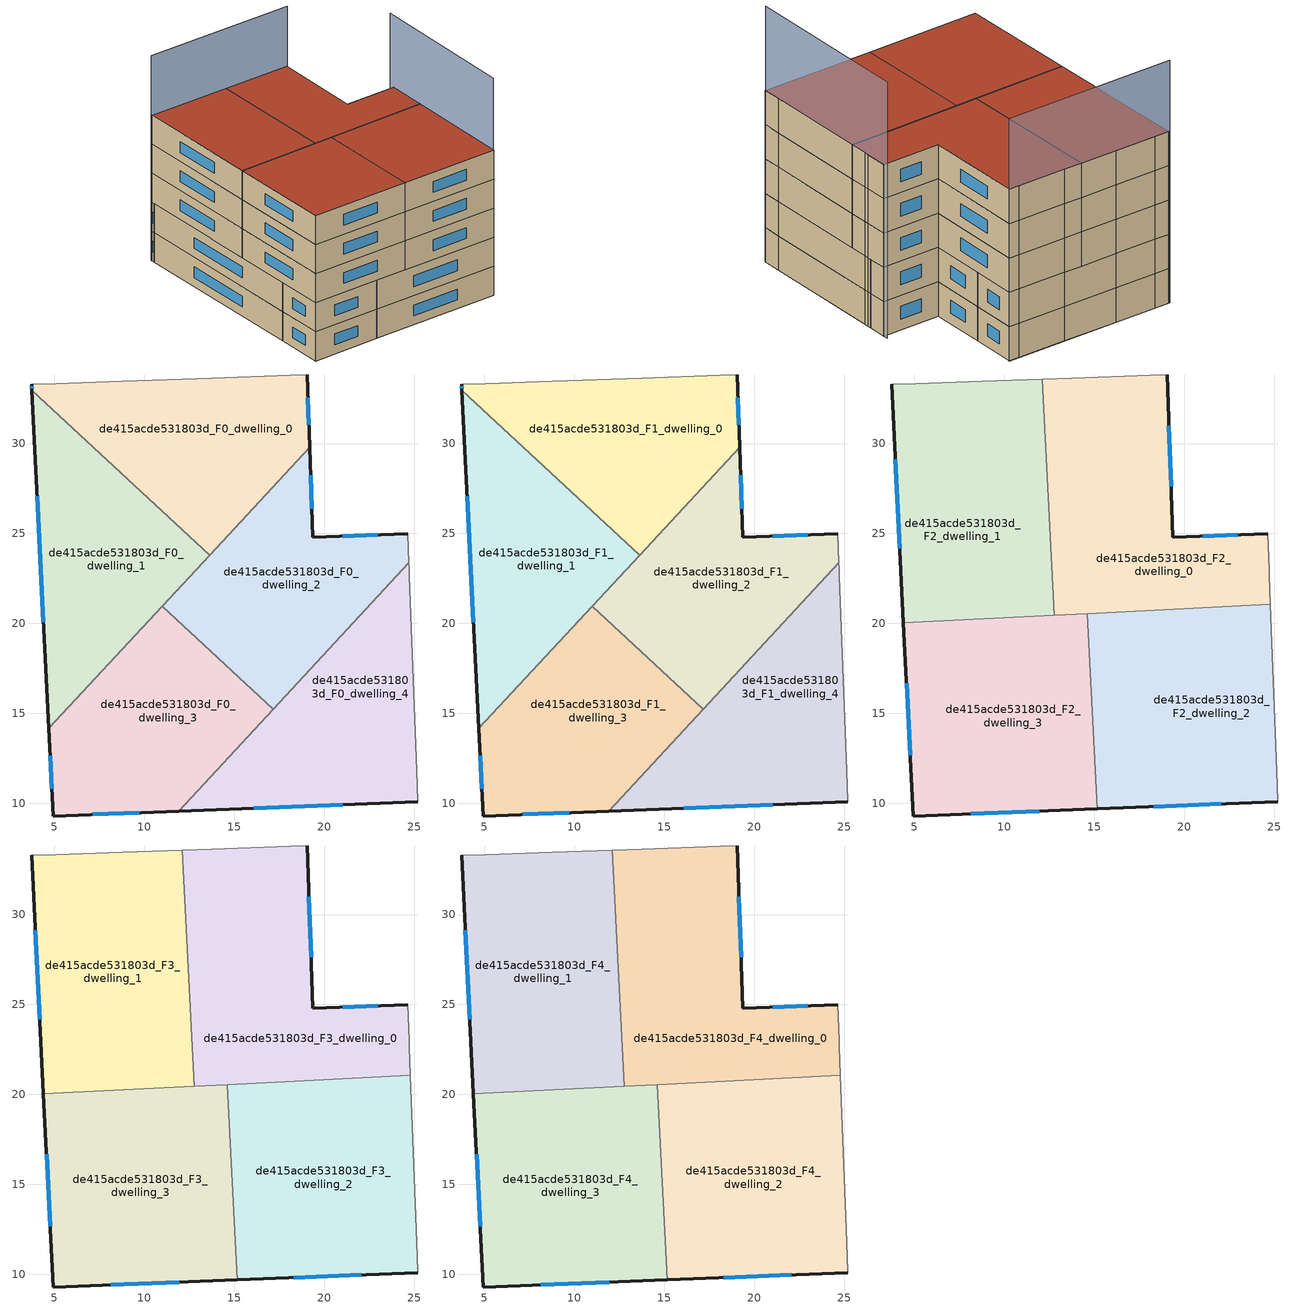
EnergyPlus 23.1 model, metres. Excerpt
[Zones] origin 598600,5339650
de415acde531803d_F0_dwelling_0
 floor ground (EU_floor_Construction): 19.05,33.81 19.19,29.79 13.62,23.79 3.75,32.96 3.73,33.28 3.78,33.28 5.07,33.33 8.78,33.46 13.75,33.63 18.11,33.78 z0
 wall outside (EU_wall_Construction): 3.73,33.28 3.75,32.96 / 19.19,29.79 19.05,33.81 z0:3
 wall to de415acde531803d_F0_dwelling_1 (EU_wall_Construction): 3.75,32.96 13.62,23.79 z0:3
 wall adiabatic (EU_wall_Construction): 19.05,33.81 18.11,33.78 13.75,33.63 8.78,33.46 5.07,33.33 3.78,33.28 3.73,33.28 z0:3
 wall to de415acde531803d_F0_dwelling_2 (EU_wall_Construction): 13.62,23.79 19.19,29.79 z0:3
 window (EU_Window_Construction): 3.74,33.18 3.74,33.06 / 19.15,31.05 19.09,32.55 z0.94:2.06
de415acde531803d_F0_dwelling_1
 floor ground (EU_floor_Construction): 13.62,23.79 4.69,14.17 3.75,32.96 z0
 wall outside (EU_wall_Construction): 3.75,32.96 4.69,14.17 z0:3
 wall to de415acde531803d_F0_dwelling_3 (EU_wall_Construction): 4.69,14.17 10.99,20.96 z0:3
 wall to de415acde531803d_F0_dwelling_2 (EU_wall_Construction): 10.99,20.96 13.62,23.79 z0:3
 window (EU_Window_Construction): 4.04,27.07 4.4,20.06 z0.94:2.06
de415acde531803d_F0_dwelling_2
 floor ground (EU_floor_Construction): 24.64,25 24.7,23.36 17.16,15.23 10.99,20.96 19.19,29.79 19.37,24.8 z0
 wall outside (EU_wall_Construction): 24.64,25 19.37,24.8 19.19,29.79 z0:3
 wall adiabatic (EU_wall_Construction): 24.7,23.36 24.64,25 z0:3
 wall to de415acde531803d_F0_dwelling_3 (EU_wall_Construction): 10.99,20.96 17.16,15.23 z0:3
 wall to de415acde531803d_F0_dwelling_4 (EU_wall_Construction): 17.16,15.23 24.7,23.36 z0:3
 window (EU_Window_Construction): 22.99,24.93 21.02,24.86 / 19.31,26.36 19.25,28.22 z0.94:2.06
de415acde531803d_F0_dwelling_3
 floor ground (EU_floor_Construction): 17.16,15.23 11.9,9.57 4.94,9.3 4.69,14.17 10.99,20.96 z0
 wall outside (EU_wall_Construction): 4.69,14.17 4.94,9.3 11.9,9.57 z0:3
 wall to de415acde531803d_F0_dwelling_4 (EU_wall_Construction): 11.9,9.57 17.16,15.23 z0:3
 window (EU_Window_Construction): 7.12,9.38 9.72,9.48 / 4.77,12.64 4.86,10.82 z0.94:2.06
de415acde531803d_F0_dwelling_4
 floor ground (EU_floor_Construction): 24.7,23.36 24.72,23 24.73,22.66 25.15,11.79 25.21,10.14 25.21,10.09 11.9,9.57 z0
 wall outside (EU_wall_Construction): 11.9,9.57 25.21,10.09 z0:3
 wall adiabatic (EU_wall_Construction): 25.21,10.09 25.21,10.14 25.15,11.79 24.73,22.66 24.72,23 24.7,23.36 z0:3
 window (EU_Window_Construction): 16.08,9.73 21.04,9.93 z0.94:2.06
de415acde531803d_F1_dwelling_0
 floor to de415acde531803d_F0_dwelling_0 (EU_floor_Construction): 19.05,33.81 19.19,29.79 13.62,23.79 3.75,32.96 3.73,33.28 3.78,33.28 5.07,33.33 8.78,33.46 13.75,33.63 18.11,33.78 z3
 wall outside (EU_wall_Construction): 3.73,33.28 3.75,32.96 / 19.19,29.79 19.05,33.81 z3:6
 wall to de415acde531803d_F1_dwelling_1 (EU_wall_Construction): 3.75,32.96 13.62,23.79 z3:6
 wall adiabatic (EU_wall_Construction): 19.05,33.81 18.11,33.78 13.75,33.63 8.78,33.46 5.07,33.33 3.78,33.28 3.73,33.28 z3:6
 wall to de415acde531803d_F1_dwelling_2 (EU_wall_Construction): 13.62,23.79 19.19,29.79 z3:6
 window (EU_Window_Construction): 3.74,33.18 3.74,33.06 / 19.15,31.05 19.09,32.55 z3.94:5.06
de415acde531803d_F1_dwelling_1
 floor to de415acde531803d_F0_dwelling_1 (EU_floor_Construction): 13.62,23.79 4.69,14.17 3.75,32.96 z3
 wall outside (EU_wall_Construction): 3.75,32.96 4.69,14.17 z3:6
 wall to de415acde531803d_F1_dwelling_3 (EU_wall_Construction): 4.69,14.17 10.99,20.96 z3:6
 wall to de415acde531803d_F1_dwelling_2 (EU_wall_Construction): 10.99,20.96 13.62,23.79 z3:6
 window (EU_Window_Construction): 4.04,27.07 4.4,20.06 z3.94:5.06
de415acde531803d_F1_dwelling_2
 floor to de415acde531803d_F0_dwelling_2 (EU_floor_Construction): 24.64,25 24.7,23.36 17.16,15.23 10.99,20.96 19.19,29.79 19.37,24.8 z3
 wall outside (EU_wall_Construction): 24.64,25 19.37,24.8 19.19,29.79 z3:6
 wall adiabatic (EU_wall_Construction): 24.7,23.36 24.64,25 z3:6
 wall to de415acde531803d_F1_dwelling_3 (EU_wall_Construction): 10.99,20.96 17.16,15.23 z3:6
 wall to de415acde531803d_F1_dwelling_4 (EU_wall_Construction): 17.16,15.23 24.7,23.36 z3:6
 window (EU_Window_Construction): 22.99,24.93 21.02,24.86 / 19.31,26.36 19.25,28.22 z3.94:5.06
de415acde531803d_F1_dwelling_3
 floor to de415acde531803d_F0_dwelling_3 (EU_floor_Construction): 17.16,15.23 11.9,9.57 4.94,9.3 4.69,14.17 10.99,20.96 z3
 wall outside (EU_wall_Construction): 4.69,14.17 4.94,9.3 11.9,9.57 z3:6
 wall to de415acde531803d_F1_dwelling_4 (EU_wall_Construction): 11.9,9.57 17.16,15.23 z3:6
 window (EU_Window_Construction): 7.12,9.38 9.72,9.48 / 4.77,12.64 4.86,10.82 z3.94:5.06
 ceiling adiabatic (EU_roof_Construction): 11.59,20.4 10.99,20.96 10.42,20.34 z6
de415acde531803d_F1_dwelling_4
 floor to de415acde531803d_F0_dwelling_4 (EU_floor_Construction): 24.7,23.36 24.72,23 24.73,22.66 25.15,11.79 25.21,10.14 25.21,10.09 11.9,9.57 z3
 wall outside (EU_wall_Construction): 11.9,9.57 25.21,10.09 z3:6
 wall adiabatic (EU_wall_Construction): 25.21,10.09 25.21,10.14 25.15,11.79 24.73,22.66 24.72,23 24.7,23.36 z3:6
 window (EU_Window_Construction): 16.08,9.73 21.04,9.93 z3.94:5.06
de415acde531803d_F2_dwelling_0
 floor to de415acde531803d_F1_dwelling_0 (EU_floor_Construction): 19.05,33.81 19.19,29.79 13.62,23.79 12.55,24.79 12.11,33.57 13.75,33.63 18.11,33.78 z6
 floor to de415acde531803d_F1_dwelling_2 (EU_floor_Construction): 24.64,25 24.7,23.36 22.45,20.94 12.76,20.46 12.65,22.74 19.19,29.79 19.37,24.8 z6
 floor to de415acde531803d_F1_dwelling_1 (EU_floor_Construction): 13.62,23.79 12.65,22.74 12.55,24.79 z6
 floor to de415acde531803d_F1_dwelling_4 (EU_floor_Construction): 24.7,23.36 24.72,23 24.73,22.66 24.79,21.05 22.45,20.94 z6
 wall outside (EU_wall_Construction): 24.64,25 19.37,24.8 19.05,33.81 z6:9
 wall adiabatic (EU_wall_Construction): 19.05,33.81 18.11,33.78 13.75,33.63 12.11,33.57 / 24.79,21.05 24.73,22.66 24.72,23 24.64,25 z6:9
 wall to de415acde531803d_F2_dwelling_1 (EU_wall_Construction): 12.11,33.57 12.76,20.46 z6:9
 wall to de415acde531803d_F2_dwelling_2 (EU_wall_Construction): 14.62,20.55 24.79,21.05 z6:9
 wall to de415acde531803d_F2_dwelling_3 (EU_wall_Construction): 12.76,20.46 14.62,20.55 z6:9
 window (EU_Window_Construction): 19.27,27.62 19.15,30.98 / 22.99,24.93 21.02,24.86 z6.94:8.06
de415acde531803d_F2_dwelling_1
 floor to de415acde531803d_F1_dwelling_1 (EU_floor_Construction): 12.55,24.79 12.65,22.74 10.42,20.34 4.4,20.04 3.75,32.96 z6
 floor to de415acde531803d_F1_dwelling_0 (EU_floor_Construction): 12.11,33.57 12.55,24.79 3.75,32.96 3.73,33.28 3.78,33.28 5.07,33.33 8.78,33.46 z6
 floor to de415acde531803d_F1_dwelling_2 (EU_floor_Construction): 12.65,22.74 12.76,20.46 11.59,20.4 10.99,20.96 z6
 floor adiabatic (EU_floor_Construction): 12.76,20.46 10.42,20.34 10.99,20.96 11.59,20.4 z6
 wall outside (EU_wall_Construction): 3.73,33.28 4.4,20.04 z6:9
 wall adiabatic (EU_wall_Construction): 12.11,33.57 8.78,33.46 5.07,33.33 3.78,33.28 3.73,33.28 z6:9
 wall to de415acde531803d_F2_dwelling_3 (EU_wall_Construction): 4.4,20.04 12.76,20.46 z6:9
 window (EU_Window_Construction): 3.94,29.13 4.19,24.19 z6.94:8.06
de415acde531803d_F2_dwelling_2
 floor to de415acde531803d_F1_dwelling_2 (EU_floor_Construction): 22.45,20.94 17.16,15.23 14.77,17.45 14.62,20.55 z6
 floor to de415acde531803d_F1_dwelling_4 (EU_floor_Construction): 24.79,21.05 25.15,11.79 25.21,10.14 25.21,10.09 15.15,9.7 15,12.9 22.45,20.94 z6
 floor to de415acde531803d_F1_dwelling_3 (EU_floor_Construction): 17.16,15.23 15,12.9 14.77,17.45 z6
 wall outside (EU_wall_Construction): 15.15,9.7 25.21,10.09 z6:9
 wall adiabatic (EU_wall_Construction): 25.21,10.09 25.21,10.14 25.15,11.79 24.79,21.05 z6:9
 wall to de415acde531803d_F2_dwelling_3 (EU_wall_Construction): 14.62,20.55 15.15,9.7 z6:9
 window (EU_Window_Construction): 18.31,9.82 22.06,9.97 z6.94:8.06
de415acde531803d_F2_dwelling_3
 floor to de415acde531803d_F1_dwelling_3 (EU_floor_Construction): 14.77,17.45 15,12.9 11.9,9.57 4.94,9.3 4.69,14.17 10.42,20.34 11.59,20.4 z6
 floor to de415acde531803d_F1_dwelling_1 (EU_floor_Construction): 10.42,20.34 4.69,14.17 4.4,20.04 z6
 floor to de415acde531803d_F1_dwelling_4 (EU_floor_Construction): 15,12.9 15.15,9.7 11.9,9.57 z6
 floor to de415acde531803d_F1_dwelling_2 (EU_floor_Construction): 14.62,20.55 14.77,17.45 11.59,20.4 z6
 wall outside (EU_wall_Construction): 4.4,20.04 4.94,9.3 15.15,9.7 z6:9
 window (EU_Window_Construction): 8.14,9.42 11.95,9.57 / 4.57,16.67 4.77,12.67 z6.94:8.06
de415acde531803d_F3_dwelling_0
 floor to de415acde531803d_F2_dwelling_0 (EU_floor_Construction): 19.05,33.81 19.37,24.8 24.64,25 24.72,23 24.73,22.66 24.79,21.05 12.76,20.46 12.11,33.57 13.75,33.63 18.11,33.78 z9
 wall outside (EU_wall_Construction): 24.64,25 19.37,24.8 19.05,33.81 z9:12
 wall adiabatic (EU_wall_Construction): 19.05,33.81 18.11,33.78 13.75,33.63 12.11,33.57 / 24.79,21.05 24.73,22.66 24.72,23 24.64,25 z9:12
 wall to de415acde531803d_F3_dwelling_1 (EU_wall_Construction): 12.11,33.57 12.76,20.46 z9:12
 wall to de415acde531803d_F3_dwelling_2 (EU_wall_Construction): 14.62,20.55 24.79,21.05 z9:12
 wall to de415acde531803d_F3_dwelling_3 (EU_wall_Construction): 12.76,20.46 14.62,20.55 z9:12
 window (EU_Window_Construction): 19.27,27.62 19.15,30.98 / 22.99,24.93 21.02,24.86 z9.94:11.06
de415acde531803d_F3_dwelling_1
 floor to de415acde531803d_F2_dwelling_1 (EU_floor_Construction): 12.11,33.57 12.76,20.46 4.4,20.04 3.73,33.28 3.78,33.28 5.07,33.33 8.78,33.46 z9
 wall outside (EU_wall_Construction): 3.73,33.28 4.4,20.04 z9:12
 wall adiabatic (EU_wall_Construction): 12.11,33.57 8.78,33.46 5.07,33.33 3.78,33.28 3.73,33.28 z9:12
 wall to de415acde531803d_F3_dwelling_3 (EU_wall_Construction): 4.4,20.04 12.76,20.46 z9:12
 window (EU_Window_Construction): 3.94,29.13 4.19,24.19 z9.94:11.06
de415acde531803d_F3_dwelling_2
 floor to de415acde531803d_F2_dwelling_2 (EU_floor_Construction): 24.79,21.05 25.15,11.79 25.21,10.14 25.21,10.09 15.15,9.7 14.62,20.55 z9
 wall outside (EU_wall_Construction): 15.15,9.7 25.21,10.09 z9:12
 wall adiabatic (EU_wall_Construction): 25.21,10.09 25.21,10.14 25.15,11.79 24.79,21.05 z9:12
 wall to de415acde531803d_F3_dwelling_3 (EU_wall_Construction): 14.62,20.55 15.15,9.7 z9:12
 window (EU_Window_Construction): 18.31,9.82 22.06,9.97 z9.94:11.06
de415acde531803d_F3_dwelling_3
 floor to de415acde531803d_F2_dwelling_3 (EU_floor_Construction): 14.62,20.55 15.15,9.7 4.94,9.3 4.4,20.04 z9
 wall outside (EU_wall_Construction): 4.4,20.04 4.94,9.3 15.15,9.7 z9:12
 window (EU_Window_Construction): 8.14,9.42 11.95,9.57 / 4.57,16.67 4.77,12.67 z9.94:11.06
de415acde531803d_F4_dwelling_0
 floor to de415acde531803d_F3_dwelling_0 (EU_floor_Construction): 19.05,33.81 19.37,24.8 24.64,25 24.72,23 24.73,22.66 24.79,21.05 12.76,20.46 12.11,33.57 13.75,33.63 18.11,33.78 z12
 wall outside (EU_wall_Construction): 24.64,25 19.37,24.8 19.05,33.81 z12:15
 wall adiabatic (EU_wall_Construction): 19.05,33.81 18.11,33.78 13.75,33.63 12.11,33.57 / 24.79,21.05 24.73,22.66 24.72,23 24.64,25 z12:15
 wall to de415acde531803d_F4_dwelling_1 (EU_wall_Construction): 12.11,33.57 12.76,20.46 z12:15
 wall to de415acde531803d_F4_dwelling_2 (EU_wall_Construction): 14.62,20.55 24.79,21.05 z12:15
 wall to de415acde531803d_F4_dwelling_3 (EU_wall_Construction): 12.76,20.46 14.62,20.55 z12:15
 window (EU_Window_Construction): 19.27,27.62 19.15,30.98 / 22.99,24.93 21.02,24.86 z12.94:14.06
 roof outside (EU_roof_Construction): 24.79,21.05 24.73,22.66 24.72,23 24.64,25 19.37,24.8 19.05,33.81 18.11,33.78 13.75,33.63 12.11,33.57 12.76,20.46 z15
de415acde531803d_F4_dwelling_1
 floor to de415acde531803d_F3_dwelling_1 (EU_floor_Construction): 12.11,33.57 12.76,20.46 4.4,20.04 3.73,33.28 3.78,33.28 5.07,33.33 8.78,33.46 z12
 wall outside (EU_wall_Construction): 3.73,33.28 4.4,20.04 z12:15
 wall adiabatic (EU_wall_Construction): 12.11,33.57 8.78,33.46 5.07,33.33 3.78,33.28 3.73,33.28 z12:15
 wall to de415acde531803d_F4_dwelling_3 (EU_wall_Construction): 4.4,20.04 12.76,20.46 z12:15
 window (EU_Window_Construction): 3.94,29.13 4.19,24.19 z12.94:14.06
 roof outside (EU_roof_Construction): 12.76,20.46 12.11,33.57 8.78,33.46 5.07,33.33 3.78,33.28 3.73,33.28 4.4,20.04 z15
de415acde531803d_F4_dwelling_2
 floor to de415acde531803d_F3_dwelling_2 (EU_floor_Construction): 24.79,21.05 25.15,11.79 25.21,10.14 25.21,10.09 15.15,9.7 14.62,20.55 z12
 wall outside (EU_wall_Construction): 15.15,9.7 25.21,10.09 z12:15
 wall adiabatic (EU_wall_Construction): 25.21,10.09 25.21,10.14 25.15,11.79 24.79,21.05 z12:15
 wall to de415acde531803d_F4_dwelling_3 (EU_wall_Construction): 14.62,20.55 15.15,9.7 z12:15
 window (EU_Window_Construction): 18.31,9.82 22.06,9.97 z12.94:14.06
 roof outside (EU_roof_Construction): 25.21,10.09 25.21,10.14 25.15,11.79 24.79,21.05 14.62,20.55 15.15,9.7 z15
de415acde531803d_F4_dwelling_3
 floor to de415acde531803d_F3_dwelling_3 (EU_floor_Construction): 14.62,20.55 15.15,9.7 4.94,9.3 4.4,20.04 z12
 wall outside (EU_wall_Construction): 4.4,20.04 4.94,9.3 15.15,9.7 z12:15
 window (EU_Window_Construction): 8.14,9.42 11.95,9.57 / 4.57,16.67 4.77,12.67 z12.94:14.06
 roof outside (EU_roof_Construction): 15.15,9.7 14.62,20.55 4.4,20.04 4.94,9.3 z15
shading: 25.21,10.14 24.62,25.48 z0:22.4; 19.05,33.81 3.64,33.28 z0:21.2
[Building]
EU S2 Campaign: North Axis=0; Terrain=City; Solar Distribution=FullExterior
[Site:Location]
Vienna: Latitude=48; Longitude=16.5; Time Zone=1; Elevation=183
[SizingPeriod:WeatherFileDays]
AnnualSizingPeriod: Begin Month=1; Begin Day of Month=1; End Month=12; End Day of Month=31; Day of Week for Start Day=Monday; Use Weather File Daylight Saving Period=No; Use Weather File Rain and Snow Indicators=No
[MATERIAL]
EU_InternalMass_Material: Roughness=MediumRough; Thickness=0.1; Conductivity=1; Density=1800; Specific Heat=900; Thermal Absorptance=0.9; Solar Absorptance=0.7; Visible Absorptance=0.7
[MATERIAL:NOMASS] Roughness=MediumRough; Thermal Absorptance=0.9; Solar Absorptance=0.7; Visible Absorptance=0.7
Name | Thermal Resistance
EU_wall_NoMass | 0.914258
EU_roof_NoMass | 0.954009
EU_floor_NoMass | 1.09711
[WINDOWMATERIAL:SIMPLEGLAZINGSYSTEM]
EU_Window_SimpleGlazing: UFactor=2.09642; Solar Heat Gain Coefficient=0.65; Visible Transmittance=0.65
[CONSTRUCTION]
EU_wall_Construction: EU_wall_NoMass
EU_roof_Construction: EU_roof_NoMass
EU_floor_Construction: EU_floor_NoMass
EU_Window_Construction: EU_Window_SimpleGlazing
EU_InternalMass_Construction: EU_InternalMass_Material
[ZONE] Type=1; Multiplier=1; Ceiling Height=autocalculate; Floor Area=autocalculate; Part of Total Floor Area=Yes
Name | Volume
de415acde531803d_F0_dwelling_0; de415acde531803d_F1_dwelling_0 | 265.432
de415acde531803d_F2_dwelling_0; de415acde531803d_F3_dwelling_0; de415acde531803d_F4_dwelling_0 | 331.771
de415acde531803d_F0_dwelling_1; de415acde531803d_F1_dwelling_1 | 265.405
de415acde531803d_F2_dwelling_1; de415acde531803d_F3_dwelling_1; de415acde531803d_F4_dwelling_1 | 331.77
de415acde531803d_F0_dwelling_2; de415acde531803d_F1_dwelling_2 | 265.406
de415acde531803d_F2_dwelling_2; de415acde531803d_F3_dwelling_2; de415acde531803d_F4_dwelling_2 | 331.789
de415acde531803d_F0_dwelling_3; de415acde531803d_F1_dwelling_3 | 265.409
de415acde531803d_F2_dwelling_3; de415acde531803d_F3_dwelling_3; de415acde531803d_F4_dwelling_3 | 331.782
de415acde531803d_F0_dwelling_4; de415acde531803d_F1_dwelling_4 | 265.444
[INTERNALMASS] Construction=EU_InternalMass_Construction
Name | Zone or ZoneList | Surface Area
de415acde531803d_F0_dwelling_0_EU_InternalMass | de415acde531803d_F0_dwelling_0 | 88.4782
de415acde531803d_F0_dwelling_1_EU_InternalMass | de415acde531803d_F0_dwelling_1 | 88.4693
de415acde531803d_F0_dwelling_2_EU_InternalMass | de415acde531803d_F0_dwelling_2 | 88.4695
de415acde531803d_F0_dwelling_3_EU_InternalMass | de415acde531803d_F0_dwelling_3 | 88.4707
de415acde531803d_F0_dwelling_4_EU_InternalMass | de415acde531803d_F0_dwelling_4 | 88.4816
de415acde531803d_F1_dwelling_0_EU_InternalMass | de415acde531803d_F1_dwelling_0 | 88.4782
de415acde531803d_F1_dwelling_1_EU_InternalMass | de415acde531803d_F1_dwelling_1 | 88.4693
de415acde531803d_F1_dwelling_2_EU_InternalMass | de415acde531803d_F1_dwelling_2 | 88.4695
de415acde531803d_F1_dwelling_3_EU_InternalMass | de415acde531803d_F1_dwelling_3 | 88.4707
de415acde531803d_F1_dwelling_4_EU_InternalMass | de415acde531803d_F1_dwelling_4 | 88.4816
de415acde531803d_F2_dwelling_0_EU_InternalMass | de415acde531803d_F2_dwelling_0 | 110.589
de415acde531803d_F2_dwelling_1_EU_InternalMass | de415acde531803d_F2_dwelling_1 | 110.587
de415acde531803d_F2_dwelling_2_EU_InternalMass | de415acde531803d_F2_dwelling_2 | 110.597
de415acde531803d_F2_dwelling_3_EU_InternalMass | de415acde531803d_F2_dwelling_3 | 110.592
de415acde531803d_F3_dwelling_0_EU_InternalMass | de415acde531803d_F3_dwelling_0 | 110.589
de415acde531803d_F3_dwelling_1_EU_InternalMass | de415acde531803d_F3_dwelling_1 | 110.587
de415acde531803d_F3_dwelling_2_EU_InternalMass | de415acde531803d_F3_dwelling_2 | 110.597
de415acde531803d_F3_dwelling_3_EU_InternalMass | de415acde531803d_F3_dwelling_3 | 110.592
de415acde531803d_F4_dwelling_0_EU_InternalMass | de415acde531803d_F4_dwelling_0 | 110.589
de415acde531803d_F4_dwelling_1_EU_InternalMass | de415acde531803d_F4_dwelling_1 | 110.587
de415acde531803d_F4_dwelling_2_EU_InternalMass | de415acde531803d_F4_dwelling_2 | 110.597
de415acde531803d_F4_dwelling_3_EU_InternalMass | de415acde531803d_F4_dwelling_3 | 110.592
[OTHEREQUIPMENT] Fuel Type=Electricity; Design Level Calculation Method=Watts/Area; Power per Zone Floor Area=1; Fraction Latent=0; Fraction Radiant=0; Fraction Lost=0; Carbon Dioxide Generation Rate=0; EndUse Subcategory=EU_Step8_InternalGains
Name | Zone or ZoneList or Space or SpaceList | Schedule
EU_Step8_InternalGain_de415acde531803d_F0_dwelling_0_f000 | de415acde531803d_F0_dwelling_0 | EU_Step8_GainSchedule_de415acde531803d_F0_dwelling_0_f000
EU_Step8_InternalGain_de415acde531803d_F0_dwelling_1_f000 | de415acde531803d_F0_dwelling_1 | EU_Step8_GainSchedule_de415acde531803d_F0_dwelling_1_f000
EU_Step8_InternalGain_de415acde531803d_F0_dwelling_2_f000 | de415acde531803d_F0_dwelling_2 | EU_Step8_GainSchedule_de415acde531803d_F0_dwelling_2_f000
EU_Step8_InternalGain_de415acde531803d_F0_dwelling_3_f000 | de415acde531803d_F0_dwelling_3 | EU_Step8_GainSchedule_de415acde531803d_F0_dwelling_3_f000
EU_Step8_InternalGain_de415acde531803d_F0_dwelling_4_f000 | de415acde531803d_F0_dwelling_4 | EU_Step8_GainSchedule_de415acde531803d_F0_dwelling_4_f000
EU_Step8_InternalGain_de415acde531803d_F1_dwelling_0_f000 | de415acde531803d_F1_dwelling_0 | EU_Step8_GainSchedule_de415acde531803d_F1_dwelling_0_f000
EU_Step8_InternalGain_de415acde531803d_F1_dwelling_1_f000 | de415acde531803d_F1_dwelling_1 | EU_Step8_GainSchedule_de415acde531803d_F1_dwelling_1_f000
EU_Step8_InternalGain_de415acde531803d_F1_dwelling_2_f000 | de415acde531803d_F1_dwelling_2 | EU_Step8_GainSchedule_de415acde531803d_F1_dwelling_2_f000
EU_Step8_InternalGain_de415acde531803d_F1_dwelling_3_f000 | de415acde531803d_F1_dwelling_3 | EU_Step8_GainSchedule_de415acde531803d_F1_dwelling_3_f000
EU_Step8_InternalGain_de415acde531803d_F1_dwelling_4_f000 | de415acde531803d_F1_dwelling_4 | EU_Step8_GainSchedule_de415acde531803d_F1_dwelling_4_f000
EU_Step8_InternalGain_de415acde531803d_F2_dwelling_0_f000 | de415acde531803d_F2_dwelling_0 | EU_Step8_GainSchedule_de415acde531803d_F2_dwelling_0_f000
EU_Step8_InternalGain_de415acde531803d_F2_dwelling_1_f000 | de415acde531803d_F2_dwelling_1 | EU_Step8_GainSchedule_de415acde531803d_F2_dwelling_1_f000
EU_Step8_InternalGain_de415acde531803d_F2_dwelling_2_f000 | de415acde531803d_F2_dwelling_2 | EU_Step8_GainSchedule_de415acde531803d_F2_dwelling_2_f000
EU_Step8_InternalGain_de415acde531803d_F2_dwelling_3_f000 | de415acde531803d_F2_dwelling_3 | EU_Step8_GainSchedule_de415acde531803d_F2_dwelling_3_f000
EU_Step8_InternalGain_de415acde531803d_F3_dwelling_0_f000 | de415acde531803d_F3_dwelling_0 | EU_Step8_GainSchedule_de415acde531803d_F3_dwelling_0_f000
EU_Step8_InternalGain_de415acde531803d_F3_dwelling_1_f000 | de415acde531803d_F3_dwelling_1 | EU_Step8_GainSchedule_de415acde531803d_F3_dwelling_1_f000
EU_Step8_InternalGain_de415acde531803d_F3_dwelling_2_f000 | de415acde531803d_F3_dwelling_2 | EU_Step8_GainSchedule_de415acde531803d_F3_dwelling_2_f000
EU_Step8_InternalGain_de415acde531803d_F3_dwelling_3_f000 | de415acde531803d_F3_dwelling_3 | EU_Step8_GainSchedule_de415acde531803d_F3_dwelling_3_f000
EU_Step8_InternalGain_de415acde531803d_F4_dwelling_0_f000 | de415acde531803d_F4_dwelling_0 | EU_Step8_GainSchedule_de415acde531803d_F4_dwelling_0_f000
EU_Step8_InternalGain_de415acde531803d_F4_dwelling_1_f000 | de415acde531803d_F4_dwelling_1 | EU_Step8_GainSchedule_de415acde531803d_F4_dwelling_1_f000
EU_Step8_InternalGain_de415acde531803d_F4_dwelling_2_f000 | de415acde531803d_F4_dwelling_2 | EU_Step8_GainSchedule_de415acde531803d_F4_dwelling_2_f000
EU_Step8_InternalGain_de415acde531803d_F4_dwelling_3_f000 | de415acde531803d_F4_dwelling_3 | EU_Step8_GainSchedule_de415acde531803d_F4_dwelling_3_f000
[ZONEVENTILATION:DESIGNFLOWRATE] Schedule=EU_AlwaysOn; Design Flow Rate Calculation Method=AirChanges/Hour; Air Changes per Hour=0.546891; Ventilation Type=Natural; Fan Pressure Rise=0; Fan Total Efficiency=1; Constant Term Coefficient=1; Temperature Term Coefficient=0; Velocity Term Coefficient=0; Velocity Squared Term Coefficient=0; Minimum Indoor Temperature=-100; Maximum Indoor Temperature=100; Delta Temperature=-100; Minimum Outdoor Temperature=-100; Maximum Outdoor Temperature=100; Maximum Wind Speed=40
Name | Zone or ZoneList or Space or SpaceList
EU_ConstantAir_de415acde531803d_F0_dwelling_0 | de415acde531803d_F0_dwelling_0
EU_ConstantAir_de415acde531803d_F0_dwelling_1 | de415acde531803d_F0_dwelling_1
EU_ConstantAir_de415acde531803d_F0_dwelling_2 | de415acde531803d_F0_dwelling_2
EU_ConstantAir_de415acde531803d_F0_dwelling_3 | de415acde531803d_F0_dwelling_3
EU_ConstantAir_de415acde531803d_F0_dwelling_4 | de415acde531803d_F0_dwelling_4
EU_ConstantAir_de415acde531803d_F1_dwelling_0 | de415acde531803d_F1_dwelling_0
EU_ConstantAir_de415acde531803d_F1_dwelling_1 | de415acde531803d_F1_dwelling_1
EU_ConstantAir_de415acde531803d_F1_dwelling_2 | de415acde531803d_F1_dwelling_2
EU_ConstantAir_de415acde531803d_F1_dwelling_3 | de415acde531803d_F1_dwelling_3
EU_ConstantAir_de415acde531803d_F1_dwelling_4 | de415acde531803d_F1_dwelling_4
EU_ConstantAir_de415acde531803d_F2_dwelling_0 | de415acde531803d_F2_dwelling_0
EU_ConstantAir_de415acde531803d_F2_dwelling_1 | de415acde531803d_F2_dwelling_1
EU_ConstantAir_de415acde531803d_F2_dwelling_2 | de415acde531803d_F2_dwelling_2
EU_ConstantAir_de415acde531803d_F2_dwelling_3 | de415acde531803d_F2_dwelling_3
EU_ConstantAir_de415acde531803d_F3_dwelling_0 | de415acde531803d_F3_dwelling_0
EU_ConstantAir_de415acde531803d_F3_dwelling_1 | de415acde531803d_F3_dwelling_1
EU_ConstantAir_de415acde531803d_F3_dwelling_2 | de415acde531803d_F3_dwelling_2
EU_ConstantAir_de415acde531803d_F3_dwelling_3 | de415acde531803d_F3_dwelling_3
EU_ConstantAir_de415acde531803d_F4_dwelling_0 | de415acde531803d_F4_dwelling_0
EU_ConstantAir_de415acde531803d_F4_dwelling_1 | de415acde531803d_F4_dwelling_1
EU_ConstantAir_de415acde531803d_F4_dwelling_2 | de415acde531803d_F4_dwelling_2
EU_ConstantAir_de415acde531803d_F4_dwelling_3 | de415acde531803d_F4_dwelling_3
[HVACTEMPLATE:THERMOSTAT] Constant Heating Setpoint=20; Constant Cooling Setpoint=50
EU_HeatOnly_de415acde531803d_F0_dwelling_0; EU_HeatOnly_de415acde531803d_F0_dwelling_1; EU_HeatOnly_de415acde531803d_F0_dwelling_2; EU_HeatOnly_de415acde531803d_F0_dwelling_3; EU_HeatOnly_de415acde531803d_F0_dwelling_4; EU_HeatOnly_de415acde531803d_F1_dwelling_0; EU_HeatOnly_de415acde531803d_F1_dwelling_1; EU_HeatOnly_de415acde531803d_F1_dwelling_2; EU_HeatOnly_de415acde531803d_F1_dwelling_3; EU_HeatOnly_de415acde531803d_F1_dwelling_4; EU_HeatOnly_de415acde531803d_F2_dwelling_0; EU_HeatOnly_de415acde531803d_F2_dwelling_1; EU_HeatOnly_de415acde531803d_F2_dwelling_2; EU_HeatOnly_de415acde531803d_F2_dwelling_3; EU_HeatOnly_de415acde531803d_F3_dwelling_0; EU_HeatOnly_de415acde531803d_F3_dwelling_1; EU_HeatOnly_de415acde531803d_F3_dwelling_2; EU_HeatOnly_de415acde531803d_F3_dwelling_3; EU_HeatOnly_de415acde531803d_F4_dwelling_0; EU_HeatOnly_de415acde531803d_F4_dwelling_1; EU_HeatOnly_de415acde531803d_F4_dwelling_2; EU_HeatOnly_de415acde531803d_F4_dwelling_3
[HVACTEMPLATE:ZONE:IDEALLOADSAIRSYSTEM] System Availability Schedule=EU_AlwaysOn; Maximum Heating Supply Air Temperature=50; Minimum Cooling Supply Air Temperature=13; Maximum Heating Supply Air Humidity Ratio=0.0156; Minimum Cooling Supply Air Humidity Ratio=0.0077; Heating Limit=NoLimit; Cooling Limit=NoLimit; Heating Availability Schedule=EU_AlwaysOn; Cooling Availability Schedule=EU_CoolingOff; Dehumidification Control Type=ConstantSensibleHeatRatio; Cooling Sensible Heat Ratio=0.7; Dehumidification Setpoint=60; Humidification Control Type=None; Humidification Setpoint=30; Outdoor Air Method=None; Outdoor Air Flow Rate per Person=0.00944; Outdoor Air Flow Rate per Zone Floor Area=0; Outdoor Air Flow Rate per Zone=0; Demand Controlled Ventilation Type=None; Outdoor Air Economizer Type=NoEconomizer; Heat Recovery Type=None; Sensible Heat Recovery Effectiveness=0.7; Latent Heat Recovery Effectiveness=0.65
Name | Template Thermostat
de415acde531803d_F0_dwelling_0 | EU_HeatOnly_de415acde531803d_F0_dwelling_0
de415acde531803d_F0_dwelling_1 | EU_HeatOnly_de415acde531803d_F0_dwelling_1
de415acde531803d_F0_dwelling_2 | EU_HeatOnly_de415acde531803d_F0_dwelling_2
de415acde531803d_F0_dwelling_3 | EU_HeatOnly_de415acde531803d_F0_dwelling_3
de415acde531803d_F0_dwelling_4 | EU_HeatOnly_de415acde531803d_F0_dwelling_4
de415acde531803d_F1_dwelling_0 | EU_HeatOnly_de415acde531803d_F1_dwelling_0
de415acde531803d_F1_dwelling_1 | EU_HeatOnly_de415acde531803d_F1_dwelling_1
de415acde531803d_F1_dwelling_2 | EU_HeatOnly_de415acde531803d_F1_dwelling_2
de415acde531803d_F1_dwelling_3 | EU_HeatOnly_de415acde531803d_F1_dwelling_3
de415acde531803d_F1_dwelling_4 | EU_HeatOnly_de415acde531803d_F1_dwelling_4
de415acde531803d_F2_dwelling_0 | EU_HeatOnly_de415acde531803d_F2_dwelling_0
de415acde531803d_F2_dwelling_1 | EU_HeatOnly_de415acde531803d_F2_dwelling_1
de415acde531803d_F2_dwelling_2 | EU_HeatOnly_de415acde531803d_F2_dwelling_2
de415acde531803d_F2_dwelling_3 | EU_HeatOnly_de415acde531803d_F2_dwelling_3
de415acde531803d_F3_dwelling_0 | EU_HeatOnly_de415acde531803d_F3_dwelling_0
de415acde531803d_F3_dwelling_1 | EU_HeatOnly_de415acde531803d_F3_dwelling_1
de415acde531803d_F3_dwelling_2 | EU_HeatOnly_de415acde531803d_F3_dwelling_2
de415acde531803d_F3_dwelling_3 | EU_HeatOnly_de415acde531803d_F3_dwelling_3
de415acde531803d_F4_dwelling_0 | EU_HeatOnly_de415acde531803d_F4_dwelling_0
de415acde531803d_F4_dwelling_1 | EU_HeatOnly_de415acde531803d_F4_dwelling_1
de415acde531803d_F4_dwelling_2 | EU_HeatOnly_de415acde531803d_F4_dwelling_2
de415acde531803d_F4_dwelling_3 | EU_HeatOnly_de415acde531803d_F4_dwelling_3
[SIZING:ZONE] Zone Cooling Design Supply Air Temperature Input Method=SupplyAirTemperature; Zone Cooling Design Supply Air Temperature=13; Zone Heating Design Supply Air Temperature Input Method=SupplyAirTemperature; Zone Heating Design Supply Air Temperature=50; Zone Cooling Design Supply Air Humidity Ratio=0.008; Zone Heating Design Supply Air Humidity Ratio=0.008; Cooling Design Air Flow Method=DesignDay; Cooling Design Air Flow Rate=0; Cooling Minimum Air Flow per Zone Floor Area=0.000762; Cooling Minimum Air Flow=0; Cooling Minimum Air Flow Fraction=0.2; Heating Design Air Flow Method=DesignDay; Heating Design Air Flow Rate=0; Heating Maximum Air Flow per Zone Floor Area=0.002032; Heating Maximum Air Flow=0.141576; Heating Maximum Air Flow Fraction=0.3; Account for Dedicated Outdoor Air System=No; Dedicated Outdoor Air System Control Strategy=NeutralSupplyAir; Dedicated Outdoor Air Low Setpoint Temperature for Design=autosize; Dedicated Outdoor Air High Setpoint Temperature for Design=autosize; Zone Load Sizing Method=Sensible Load Only No Latent Load; Zone Latent Cooling Design Supply Air Humidity Ratio Input Method=HumidityRatioDifference; Zone Cooling Design Supply Air Humidity Ratio Difference=0.005; Zone Latent Heating Design Supply Air Humidity Ratio Input Method=HumidityRatioDifference; Zone Humidification Design Supply Air Humidity Ratio Difference=0.005
de415acde531803d_F0_dwelling_0; de415acde531803d_F0_dwelling_1; de415acde531803d_F0_dwelling_2; de415acde531803d_F0_dwelling_3; de415acde531803d_F0_dwelling_4; de415acde531803d_F1_dwelling_0; de415acde531803d_F1_dwelling_1; de415acde531803d_F1_dwelling_2; de415acde531803d_F1_dwelling_3; de415acde531803d_F1_dwelling_4; de415acde531803d_F2_dwelling_0; de415acde531803d_F2_dwelling_1; de415acde531803d_F2_dwelling_2; de415acde531803d_F2_dwelling_3; de415acde531803d_F3_dwelling_0; de415acde531803d_F3_dwelling_1; de415acde531803d_F3_dwelling_2; de415acde531803d_F3_dwelling_3; de415acde531803d_F4_dwelling_0; de415acde531803d_F4_dwelling_1; de415acde531803d_F4_dwelling_2; de415acde531803d_F4_dwelling_3
[SCHEDULE:CONSTANT]
Name | Hourly Value
EU_AlwaysOn | 1
EU_CoolingOff | 0
[SCHEDULE:FILE] Column Number=1; Rows to Skip at Top=0; Number of Hours of Data=8760; Column Separator=Comma; Interpolate to Timestep=No; Minutes per Item=60; Adjust Schedule for Daylight Savings=Yes
Name | File
EU_Step8_GainSchedule_de415acde531803d_F0_dwelling_0_f000 | ../../schedules/de415acde531803d/de415acde531803d_F0_dwelling_0_f000_gain.csv
EU_Step8_GainSchedule_de415acde531803d_F0_dwelling_1_f000 | ../../schedules/de415acde531803d/de415acde531803d_F0_dwelling_1_f000_gain.csv
EU_Step8_GainSchedule_de415acde531803d_F0_dwelling_2_f000 | ../../schedules/de415acde531803d/de415acde531803d_F0_dwelling_2_f000_gain.csv
EU_Step8_GainSchedule_de415acde531803d_F0_dwelling_3_f000 | ../../schedules/de415acde531803d/de415acde531803d_F0_dwelling_3_f000_gain.csv
EU_Step8_GainSchedule_de415acde531803d_F0_dwelling_4_f000 | ../../schedules/de415acde531803d/de415acde531803d_F0_dwelling_4_f000_gain.csv
EU_Step8_GainSchedule_de415acde531803d_F1_dwelling_0_f000 | ../../schedules/de415acde531803d/de415acde531803d_F1_dwelling_0_f000_gain.csv
EU_Step8_GainSchedule_de415acde531803d_F1_dwelling_1_f000 | ../../schedules/de415acde531803d/de415acde531803d_F1_dwelling_1_f000_gain.csv
EU_Step8_GainSchedule_de415acde531803d_F1_dwelling_2_f000 | ../../schedules/de415acde531803d/de415acde531803d_F1_dwelling_2_f000_gain.csv
EU_Step8_GainSchedule_de415acde531803d_F1_dwelling_3_f000 | ../../schedules/de415acde531803d/de415acde531803d_F1_dwelling_3_f000_gain.csv
EU_Step8_GainSchedule_de415acde531803d_F1_dwelling_4_f000 | ../../schedules/de415acde531803d/de415acde531803d_F1_dwelling_4_f000_gain.csv
EU_Step8_GainSchedule_de415acde531803d_F2_dwelling_0_f000 | ../../schedules/de415acde531803d/de415acde531803d_F2_dwelling_0_f000_gain.csv
EU_Step8_GainSchedule_de415acde531803d_F2_dwelling_1_f000 | ../../schedules/de415acde531803d/de415acde531803d_F2_dwelling_1_f000_gain.csv
EU_Step8_GainSchedule_de415acde531803d_F2_dwelling_2_f000 | ../../schedules/de415acde531803d/de415acde531803d_F2_dwelling_2_f000_gain.csv
EU_Step8_GainSchedule_de415acde531803d_F2_dwelling_3_f000 | ../../schedules/de415acde531803d/de415acde531803d_F2_dwelling_3_f000_gain.csv
EU_Step8_GainSchedule_de415acde531803d_F3_dwelling_0_f000 | ../../schedules/de415acde531803d/de415acde531803d_F3_dwelling_0_f000_gain.csv
EU_Step8_GainSchedule_de415acde531803d_F3_dwelling_1_f000 | ../../schedules/de415acde531803d/de415acde531803d_F3_dwelling_1_f000_gain.csv
EU_Step8_GainSchedule_de415acde531803d_F3_dwelling_2_f000 | ../../schedules/de415acde531803d/de415acde531803d_F3_dwelling_2_f000_gain.csv
EU_Step8_GainSchedule_de415acde531803d_F3_dwelling_3_f000 | ../../schedules/de415acde531803d/de415acde531803d_F3_dwelling_3_f000_gain.csv
EU_Step8_GainSchedule_de415acde531803d_F4_dwelling_0_f000 | ../../schedules/de415acde531803d/de415acde531803d_F4_dwelling_0_f000_gain.csv
EU_Step8_GainSchedule_de415acde531803d_F4_dwelling_1_f000 | ../../schedules/de415acde531803d/de415acde531803d_F4_dwelling_1_f000_gain.csv
EU_Step8_GainSchedule_de415acde531803d_F4_dwelling_2_f000 | ../../schedules/de415acde531803d/de415acde531803d_F4_dwelling_2_f000_gain.csv
EU_Step8_GainSchedule_de415acde531803d_F4_dwelling_3_f000 | ../../schedules/de415acde531803d/de415acde531803d_F4_dwelling_3_f000_gain.csv
